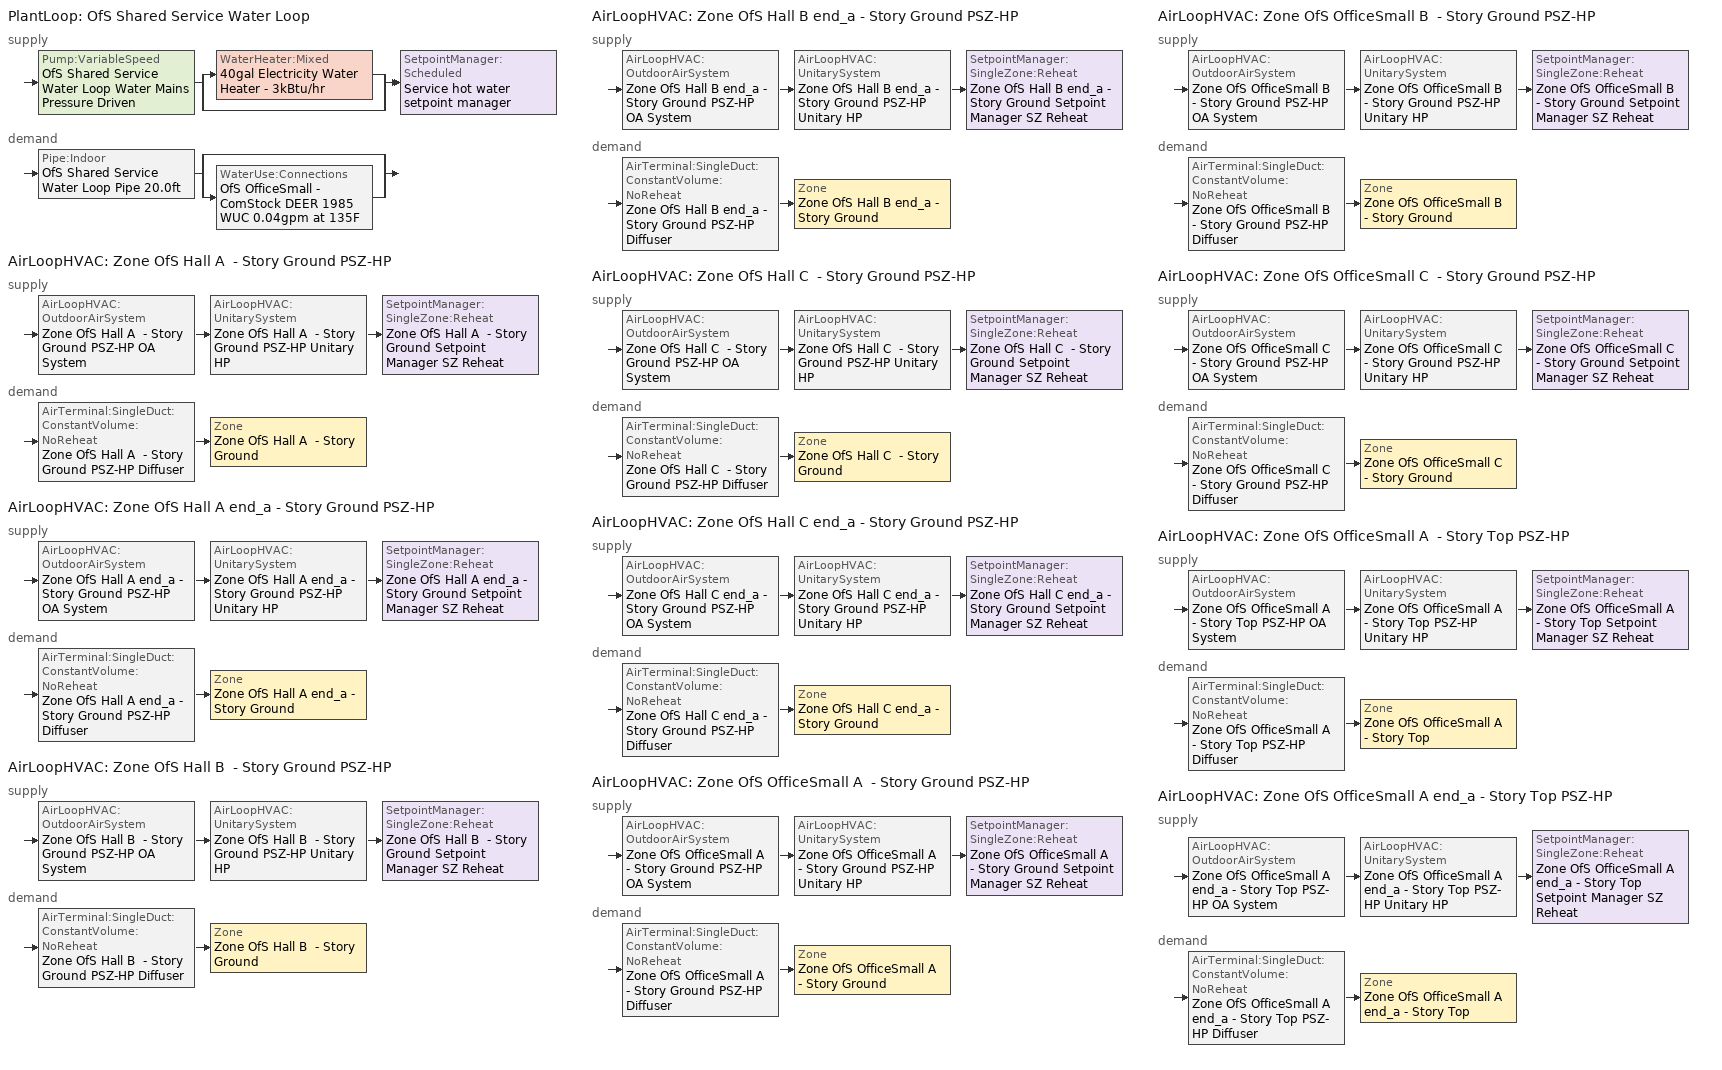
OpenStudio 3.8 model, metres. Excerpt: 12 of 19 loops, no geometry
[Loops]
PlantLoop 'OfS Shared Service Water Loop'
 supply: Pump:VariableSpeed 'OfS Shared Service Water Loop Water Mains Pressure Driven' > split
  | WaterHeater:Mixed '40gal Electricity Water Heater - 3kBtu/hr'
  | bypass
  join > SetpointManager:Scheduled 'Service hot water setpoint manager'
 demand: Pipe:Indoor 'OfS Shared Service Water Loop Pipe 20.0ft' > split
  | bypass
  | WaterUse:Connections 'OfS OfficeSmall - ComStock DEER 1985 WUC 0.04gpm at 135F'
AirLoopHVAC 'Zone OfS Hall A  - Story Ground PSZ-HP'
 supply: AirLoopHVAC:OutdoorAirSystem 'Zone OfS Hall A  - Story Ground PSZ-HP OA System' > AirLoopHVAC:UnitarySystem 'Zone OfS Hall A  - Story Ground PSZ-HP Unitary HP' > SetpointManager:SingleZone:Reheat 'Zone OfS Hall A  - Story Ground Setpoint Manager SZ Reheat'
 demand: AirTerminal:SingleDuct:ConstantVolume:NoReheat 'Zone OfS Hall A  - Story Ground PSZ-HP Diffuser' > Zone 'Zone OfS Hall A  - Story Ground'
AirLoopHVAC 'Zone OfS Hall A end_a - Story Ground PSZ-HP'
 supply: AirLoopHVAC:OutdoorAirSystem 'Zone OfS Hall A end_a - Story Ground PSZ-HP OA System' > AirLoopHVAC:UnitarySystem 'Zone OfS Hall A end_a - Story Ground PSZ-HP Unitary HP' > SetpointManager:SingleZone:Reheat 'Zone OfS Hall A end_a - Story Ground Setpoint Manager SZ Reheat'
 demand: AirTerminal:SingleDuct:ConstantVolume:NoReheat 'Zone OfS Hall A end_a - Story Ground PSZ-HP Diffuser' > Zone 'Zone OfS Hall A end_a - Story Ground'
AirLoopHVAC 'Zone OfS Hall B  - Story Ground PSZ-HP'
 supply: AirLoopHVAC:OutdoorAirSystem 'Zone OfS Hall B  - Story Ground PSZ-HP OA System' > AirLoopHVAC:UnitarySystem 'Zone OfS Hall B  - Story Ground PSZ-HP Unitary HP' > SetpointManager:SingleZone:Reheat 'Zone OfS Hall B  - Story Ground Setpoint Manager SZ Reheat'
 demand: AirTerminal:SingleDuct:ConstantVolume:NoReheat 'Zone OfS Hall B  - Story Ground PSZ-HP Diffuser' > Zone 'Zone OfS Hall B  - Story Ground'
AirLoopHVAC 'Zone OfS Hall B end_a - Story Ground PSZ-HP'
 supply: AirLoopHVAC:OutdoorAirSystem 'Zone OfS Hall B end_a - Story Ground PSZ-HP OA System' > AirLoopHVAC:UnitarySystem 'Zone OfS Hall B end_a - Story Ground PSZ-HP Unitary HP' > SetpointManager:SingleZone:Reheat 'Zone OfS Hall B end_a - Story Ground Setpoint Manager SZ Reheat'
 demand: AirTerminal:SingleDuct:ConstantVolume:NoReheat 'Zone OfS Hall B end_a - Story Ground PSZ-HP Diffuser' > Zone 'Zone OfS Hall B end_a - Story Ground'
AirLoopHVAC 'Zone OfS Hall C  - Story Ground PSZ-HP'
 supply: AirLoopHVAC:OutdoorAirSystem 'Zone OfS Hall C  - Story Ground PSZ-HP OA System' > AirLoopHVAC:UnitarySystem 'Zone OfS Hall C  - Story Ground PSZ-HP Unitary HP' > SetpointManager:SingleZone:Reheat 'Zone OfS Hall C  - Story Ground Setpoint Manager SZ Reheat'
 demand: AirTerminal:SingleDuct:ConstantVolume:NoReheat 'Zone OfS Hall C  - Story Ground PSZ-HP Diffuser' > Zone 'Zone OfS Hall C  - Story Ground'
AirLoopHVAC 'Zone OfS Hall C end_a - Story Ground PSZ-HP'
 supply: AirLoopHVAC:OutdoorAirSystem 'Zone OfS Hall C end_a - Story Ground PSZ-HP OA System' > AirLoopHVAC:UnitarySystem 'Zone OfS Hall C end_a - Story Ground PSZ-HP Unitary HP' > SetpointManager:SingleZone:Reheat 'Zone OfS Hall C end_a - Story Ground Setpoint Manager SZ Reheat'
 demand: AirTerminal:SingleDuct:ConstantVolume:NoReheat 'Zone OfS Hall C end_a - Story Ground PSZ-HP Diffuser' > Zone 'Zone OfS Hall C end_a - Story Ground'
AirLoopHVAC 'Zone OfS OfficeSmall A  - Story Ground PSZ-HP'
 supply: AirLoopHVAC:OutdoorAirSystem 'Zone OfS OfficeSmall A  - Story Ground PSZ-HP OA System' > AirLoopHVAC:UnitarySystem 'Zone OfS OfficeSmall A  - Story Ground PSZ-HP Unitary HP' > SetpointManager:SingleZone:Reheat 'Zone OfS OfficeSmall A  - Story Ground Setpoint Manager SZ Reheat'
 demand: AirTerminal:SingleDuct:ConstantVolume:NoReheat 'Zone OfS OfficeSmall A  - Story Ground PSZ-HP Diffuser' > Zone 'Zone OfS OfficeSmall A  - Story Ground'
AirLoopHVAC 'Zone OfS OfficeSmall B  - Story Ground PSZ-HP'
 supply: AirLoopHVAC:OutdoorAirSystem 'Zone OfS OfficeSmall B  - Story Ground PSZ-HP OA System' > AirLoopHVAC:UnitarySystem 'Zone OfS OfficeSmall B  - Story Ground PSZ-HP Unitary HP' > SetpointManager:SingleZone:Reheat 'Zone OfS OfficeSmall B  - Story Ground Setpoint Manager SZ Reheat'
 demand: AirTerminal:SingleDuct:ConstantVolume:NoReheat 'Zone OfS OfficeSmall B  - Story Ground PSZ-HP Diffuser' > Zone 'Zone OfS OfficeSmall B  - Story Ground'
AirLoopHVAC 'Zone OfS OfficeSmall C  - Story Ground PSZ-HP'
 supply: AirLoopHVAC:OutdoorAirSystem 'Zone OfS OfficeSmall C  - Story Ground PSZ-HP OA System' > AirLoopHVAC:UnitarySystem 'Zone OfS OfficeSmall C  - Story Ground PSZ-HP Unitary HP' > SetpointManager:SingleZone:Reheat 'Zone OfS OfficeSmall C  - Story Ground Setpoint Manager SZ Reheat'
 demand: AirTerminal:SingleDuct:ConstantVolume:NoReheat 'Zone OfS OfficeSmall C  - Story Ground PSZ-HP Diffuser' > Zone 'Zone OfS OfficeSmall C  - Story Ground'
AirLoopHVAC 'Zone OfS OfficeSmall A  - Story Top PSZ-HP'
 supply: AirLoopHVAC:OutdoorAirSystem 'Zone OfS OfficeSmall A  - Story Top PSZ-HP OA System' > AirLoopHVAC:UnitarySystem 'Zone OfS OfficeSmall A  - Story Top PSZ-HP Unitary HP' > SetpointManager:SingleZone:Reheat 'Zone OfS OfficeSmall A  - Story Top Setpoint Manager SZ Reheat'
 demand: AirTerminal:SingleDuct:ConstantVolume:NoReheat 'Zone OfS OfficeSmall A  - Story Top PSZ-HP Diffuser' > Zone 'Zone OfS OfficeSmall A  - Story Top'
AirLoopHVAC 'Zone OfS OfficeSmall A end_a - Story Top PSZ-HP'
 supply: AirLoopHVAC:OutdoorAirSystem 'Zone OfS OfficeSmall A end_a - Story Top PSZ-HP OA System' > AirLoopHVAC:UnitarySystem 'Zone OfS OfficeSmall A end_a - Story Top PSZ-HP Unitary HP' > SetpointManager:SingleZone:Reheat 'Zone OfS OfficeSmall A end_a - Story Top Setpoint Manager SZ Reheat'
 demand: AirTerminal:SingleDuct:ConstantVolume:NoReheat 'Zone OfS OfficeSmall A end_a - Story Top PSZ-HP Diffuser' > Zone 'Zone OfS OfficeSmall A end_a - Story Top'
[SizingPeriod:DesignDay] Barometric Pressure {Pa}=101109; Wind Speed {m/s}=4.4; Wind Direction {deg}=300; Rain Indicator=No; Snow Indicator=No; Day of Month=21; Day Type=SummerDesignDay; Daylight Saving Time Indicator=No; Humidity Condition Type=Wetbulb; Dry-Bulb Temperature Range Modifier Type=DefaultMultipliers; Solar Model Indicator=ASHRAETau
Name | Maximum Dry-Bulb Temperature {C} | Daily Dry-Bulb Temperature Range {deltaC} | Month | Wetbulb or DewPoint at Maximum Dry-Bulb {C} | ASHRAE Clear Sky Optical Depth for Beam Irradiance | ASHRAE Clear Sky Optical Depth for Diffuse Irradiance
Concord Buchanan October .4% Condns DB=>MCWB 1 | 32.1 | 13.2 | 10 | 17.9 | 0.326 | 2.617
Concord Buchanan September .4% Condns DB=>MCWB 1 | 37.4 | 15.1 | 9 | 19.4 | 0.34 | 2.538
[Construction]
Uninsulated copper pipe 0.75in type L: Copper pipe 0.75in type L
[Material]
Copper pipe 0.75in type L: Roughness=Smooth; Thickness {m}=0.001143; Conductivity {W/m-K}=386; Density {kg/m3}=8906.27; Specific Heat {J/kg-K}=385.1856; Thermal Absorptance=0.9; Solar Absorptance=0.7; Visible Absorptance=0.7
[Sizing:Zone] Zone Cooling Design Supply Air Temperature Input Method=SupplyAirTemperature; Zone Cooling Design Supply Air Temperature {C}=12.7778; Zone Cooling Design Supply Air Temperature Difference {deltaC}=11.11; Zone Heating Design Supply Air Temperature Input Method=SupplyAirTemperature; Zone Heating Design Supply Air Temperature {C}=50; Zone Heating Design Supply Air Temperature Difference {deltaC}=11.11; Zone Cooling Design Supply Air Humidity Ratio {kg-H2O/kg-air}=0.0085; Zone Heating Design Supply Air Humidity Ratio {kg-H2O/kg-air}=0.008; Cooling Design Air Flow Method=DesignDay; Heating Design Air Flow Method=DesignDay; Account for Dedicated Outdoor Air System=No; Dedicated Outdoor Air System Control Strategy=NeutralSupplyAir; Dedicated Outdoor Air Low Setpoint Temperature for Design {C}=autosize; Dedicated Outdoor Air High Setpoint Temperature for Design {C}=autosize; Zone Load Sizing Method=Sensible Load Only No Latent Load; Zone Latent Cooling Design Supply Air Humidity Ratio Input Method=HumidityRatioDifference; Zone Cooling Design Supply Air Humidity Ratio Difference {kgWater/kgDryAir}=0.005; Zone Latent Heating Design Supply Air Humidity Ratio Input Method=HumidityRatioDifference; Zone Humidification Design Supply Air Humidity Ratio Difference {kgWater/kgDryAir}=0.005
Zone OfS Hall A end_a - Story Ground; Zone OfS Hall B end_a - Story Ground; Zone OfS Hall C end_a - Story Ground; Zone OfS Hall A  - Story Ground; Zone OfS Hall B  - Story Ground; Zone OfS Hall C  - Story Ground; Zone OfS OfficeSmall A  - Story Ground; Zone OfS OfficeSmall B  - Story Ground; Zone OfS OfficeSmall C  - Story Ground; Zone OfS OfficeSmall A end_a - Story Top; Zone OfS OfficeSmall A  - Story Top
[Zone equipment]
Zone OfS Hall A end_a - Story Ground: Zone OfS Hall A end_a - Story Ground PSZ-HP Diffuser
Zone OfS Hall B end_a - Story Ground: Zone OfS Hall B end_a - Story Ground PSZ-HP Diffuser
Zone OfS Hall C end_a - Story Ground: Zone OfS Hall C end_a - Story Ground PSZ-HP Diffuser
Zone OfS Hall A  - Story Ground: Zone OfS Hall A  - Story Ground PSZ-HP Diffuser
Zone OfS Hall B  - Story Ground: Zone OfS Hall B  - Story Ground PSZ-HP Diffuser
Zone OfS Hall C  - Story Ground: Zone OfS Hall C  - Story Ground PSZ-HP Diffuser
Zone OfS OfficeSmall A  - Story Ground: Zone OfS OfficeSmall A  - Story Ground PSZ-HP Diffuser
Zone OfS OfficeSmall B  - Story Ground: Zone OfS OfficeSmall B  - Story Ground PSZ-HP Diffuser
Zone OfS OfficeSmall C  - Story Ground: Zone OfS OfficeSmall C  - Story Ground PSZ-HP Diffuser
Zone OfS OfficeSmall A end_a - Story Top: Zone OfS OfficeSmall A end_a - Story Top PSZ-HP Diffuser
Zone OfS OfficeSmall A  - Story Top: Zone OfS OfficeSmall A  - Story Top PSZ-HP Diffuser
[WaterUse:Connections]
OfS OfficeSmall - ComStock DEER 1985 WUC 0.04gpm at 135F: Drain Water Heat Exchanger Type=None; Drain Water Heat Exchanger Destination=Plant; Water Use Equipment Name 1=OfS OfficeSmall - ComStock DEER 1985 Service Water Use 0.04gpm at 135F
[WaterUse:Equipment:Definition]
OfS OfficeSmall - ComStock DEER 1985 Service Water Use Def 0.04gpm: Peak Flow Rate {m3/s}=2.83823e-06; Target Temperature Schedule=Mixed Water At Faucet Temp - 135F; Sensible Fraction Schedule=Fraction Sensible - 0.2; Latent Fraction Schedule=Fraction Latent - 0.05
[WaterUse:Equipment]
OfS OfficeSmall - ComStock DEER 1985 Service Water Use 0.04gpm at 135F: Water Use Equipment Definition=OfS OfficeSmall - ComStock DEER 1985 Service Water Use Def 0.04gpm; Flow Rate Fraction Schedule=D_OfS_All_DHW_DHW_Yr
[PlantLoop]
OfS Shared Service Water Loop: Glycol Concentration=0; Maximum Loop Temperature {C}=60; Minimum Loop Temperature {C}=10; Maximum Loop Flow Rate {m3/s}=2.83823e-06; Plant Loop Volume {m3}=0.000340588; Load Distribution Scheme=Optimal
[Sizing:Plant]
OfS Shared Service Water Loop: Loop Type=Heating; Design Loop Exit Temperature {C}=60; Loop Design Temperature Difference {deltaC}=5; Sizing Option=NonCoincident; Zone Timesteps in Averaging Window=1; Coincident Sizing Factor Mode=None
[SetpointManager:Scheduled]
Service hot water setpoint manager: Control Variable=Temperature; Schedule=Service Water Loop Temp - 140F; Setpoint Node or NodeList=OfS Shared Service Water Loop Supply Outlet Node
[Pump:VariableSpeed]
OfS Shared Service Water Loop Water Mains Pressure Driven: Rated Flow Rate {m3/s}=2.83823e-06; Rated Pump Head {Pa}=0.001; Rated Power Consumption {W}=4.33185e-09; Motor Efficiency=0.84; Coefficient 1 of the Part Load Performance Curve=0; Coefficient 2 of the Part Load Performance Curve=3.2485; Coefficient 3 of the Part Load Performance Curve=-4.7443; Coefficient 4 of the Part Load Performance Curve=2.5294; Pump Control Type=Intermittent; Skin Loss Radiative Fraction=0.5; Design Power Sizing Method=PowerPerFlowPerPressure; Design Electric Power per Unit Flow Rate {W/(m3/s)}=348701.1; Design Shaft Power per Unit Flow Rate per Unit Head {W-s/m3-Pa}=1.28205; Design Minimum Flow Rate Fraction=0
[WaterHeater:Mixed]
40gal Electricity Water Heater - 3kBtu/hr: Tank Volume {m3}=0.151416; Setpoint Temperature Schedule=Service Water Loop Temp - 140F; Deadband Temperature Difference {deltaC}=2; Maximum Temperature Limit {C}=60; Heater Control Type=Cycle; Heater Maximum Capacity {W}=830.614; Heater Fuel Type=Electricity; Heater Thermal Efficiency=1; Off Cycle Parasitic Fuel Consumption Rate {W}=0; Off Cycle Parasitic Fuel Type=Electricity; Off Cycle Parasitic Heat Fraction to Tank=0.8; On Cycle Parasitic Fuel Consumption Rate {W}=0; On Cycle Parasitic Fuel Type=Electricity; Ambient Temperature Indicator=Schedule; Ambient Temperature Schedule=Water Heater Ambient Temp Schedule - 70.0f; Off Cycle Loss Coefficient to Ambient Temperature {W/K}=1.053; On Cycle Loss Coefficient to Ambient Temperature {W/K}=1.053; Use Side Effectiveness=1; Source Side Effectiveness=1; Use Side Design Flow Rate {m3/s}=autosize; Source Side Design Flow Rate {m3/s}=autosize; Indirect Water Heating Recovery Time {hr}=1.5; Source Side Flow Control Mode=IndirectHeatPrimarySetpoint
[WaterHeater:Sizing]
40gal Electricity Water Heater - 3kBtu/hr: Design Mode=PeakDraw; Time Storage Can Meet Peak Draw {hr}=0.538503; Time for Tank Recovery {hr}=0; Nominal Tank Volume for Autosizing Plant Connections {m3}=1
[Pipe:Indoor]
OfS Shared Service Water Loop Pipe 20.0ft: Construction=Uninsulated copper pipe 0.75in type L; Environment Type=Schedule; Ambient Temperature Schedule=OfS Shared Service Water Loop Piping Air Temp - 70F; Ambient Air Velocity Schedule=OfS Shared Service Water Loop Piping Air Velocity - 0.67mph; Pipe Inside Diameter {m}=0.019939; Pipe Length {m}=6.096
[AirLoopHVAC] Availability Schedule=Always On Discrete; Design Return Air Flow Fraction of Supply Air Flow=1
Name | Design Supply Air Flow Rate {m3/s}
Zone OfS Hall A  - Story Ground PSZ-HP | 0.0521333
Zone OfS Hall A end_a - Story Ground PSZ-HP | 0.0937274
Zone OfS Hall B  - Story Ground PSZ-HP | 0.0119296
Zone OfS Hall B end_a - Story Ground PSZ-HP | 0.028199
Zone OfS Hall C  - Story Ground PSZ-HP | 0.0441366
Zone OfS Hall C end_a - Story Ground PSZ-HP | 0.0875458
Zone OfS OfficeSmall A  - Story Ground PSZ-HP | 0.13108
Zone OfS OfficeSmall B  - Story Ground PSZ-HP | 0.0575877
Zone OfS OfficeSmall C  - Story Ground PSZ-HP | 0.124191
Zone OfS OfficeSmall A  - Story Top PSZ-HP | 0.0871827
Zone OfS OfficeSmall A end_a - Story Top PSZ-HP | 0.166906
[Sizing:System] Type of Load to Size On=Sensible; Central Heating Maximum System Air Flow Ratio=1; Preheat Design Temperature {C}=7.22222; Preheat Design Humidity Ratio {kg-H2O/kg-Air}=0.008; Precool Design Temperature {C}=12.7778; Precool Design Humidity Ratio {kg-H2O/kg-Air}=0.008; Central Cooling Design Supply Air Temperature {C}=12.7778; Central Heating Design Supply Air Temperature {C}=50; Sizing Option=Coincident; 100% Outdoor Air in Cooling=No; 100% Outdoor Air in Heating=No; Central Cooling Design Supply Air Humidity Ratio {kg-H2O/kg-Air}=0.0085; Central Heating Design Supply Air Humidity Ratio {kg-H2O/kg-Air}=0.008; Cooling Design Air Flow Method=DesignDay; Heating Design Air Flow Method=DesignDay; System Outdoor Air Method=ZoneSum; Zone Maximum Outdoor Air Fraction=1; Cooling Supply Air Flow Rate Per Floor Area {m3/s-m2}=0.00996765; Cooling Fraction of Autosized Cooling Supply Air Flow Rate=1; Cooling Supply Air Flow Rate Per Unit Cooling Capacity {m3/s-W}=3.94755e-05; Heating Supply Air Flow Rate Per Floor Area {m3/s-m2}=0.00996765; Heating Fraction of Autosized Heating Supply Air Flow Rate=1; Heating Fraction of Autosized Cooling Supply Air Flow Rate=1; Heating Supply Air Flow Rate Per Unit Heating Capacity {m3/s-W}=3.15882e-05; Cooling Design Capacity Method=CoolingDesignCapacity; Cooling Design Capacity Per Floor Area {W/m2}=234.7; Fraction of Autosized Cooling Design Capacity=1; Heating Design Capacity Method=HeatingDesignCapacity; Heating Design Capacity Per Floor Area {W/m2}=157; Fraction of Autosized Heating Design Capacity=1; Central Cooling Capacity Control Method=OnOff; Occupant Diversity=1
Name | Design Outdoor Air Flow Rate {m3/s} | Cooling Design Capacity {W} | Heating Design Capacity {W}
Zone OfS Hall A  - Story Ground PSZ-HP | 0.0521333 | 825.9 | 585.04
Zone OfS Hall A end_a - Story Ground PSZ-HP | 0.0937274 | 1469.15 | 1300.44
Zone OfS Hall B  - Story Ground PSZ-HP | 0.0119296 | 248.48 | 340.49
Zone OfS Hall B end_a - Story Ground PSZ-HP | 0.028199 | 526.17 | 547.4
Zone OfS Hall C  - Story Ground PSZ-HP | 0.0441366 | 718.72 | 585.04
Zone OfS Hall C end_a - Story Ground PSZ-HP | 0.0875458 | 1415.3 | 1127.95
Zone OfS OfficeSmall A  - Story Ground PSZ-HP | 0.13108 | 1992.31 | 1268.91
Zone OfS OfficeSmall B  - Story Ground PSZ-HP | 0.0575877 | 917.85 | 539.95
Zone OfS OfficeSmall C  - Story Ground PSZ-HP | 0.124191 | 1911.05 | 1267.9
Zone OfS OfficeSmall A  - Story Top PSZ-HP | 0.0871827 | 1300.57 | 756.31
Zone OfS OfficeSmall A end_a - Story Top PSZ-HP | 0.166906 | 2470.11 | 1645.04
[SetpointManager:SingleZone:Reheat] Minimum Supply Air Temperature {C}=12.7778; Maximum Supply Air Temperature {C}=50
Name | Control Zone | Setpoint Node or NodeList
Zone OfS Hall A  - Story Ground Setpoint Manager SZ Reheat | Zone OfS Hall A  - Story Ground | Zone OfS Hall A  - Story Ground PSZ-HP Supply Outlet Node
Zone OfS Hall A end_a - Story Ground Setpoint Manager SZ Reheat | Zone OfS Hall A end_a - Story Ground | Zone OfS Hall A end_a - Story Ground PSZ-HP Supply Outlet Node
Zone OfS Hall B  - Story Ground Setpoint Manager SZ Reheat | Zone OfS Hall B  - Story Ground | Zone OfS Hall B  - Story Ground PSZ-HP Supply Outlet Node
Zone OfS Hall B end_a - Story Ground Setpoint Manager SZ Reheat | Zone OfS Hall B end_a - Story Ground | Zone OfS Hall B end_a - Story Ground PSZ-HP Supply Outlet Node
Zone OfS Hall C  - Story Ground Setpoint Manager SZ Reheat | Zone OfS Hall C  - Story Ground | Zone OfS Hall C  - Story Ground PSZ-HP Supply Outlet Node
Zone OfS Hall C end_a - Story Ground Setpoint Manager SZ Reheat | Zone OfS Hall C end_a - Story Ground | Zone OfS Hall C end_a - Story Ground PSZ-HP Supply Outlet Node
Zone OfS OfficeSmall A  - Story Ground Setpoint Manager SZ Reheat | Zone OfS OfficeSmall A  - Story Ground | Zone OfS OfficeSmall A  - Story Ground PSZ-HP Supply Outlet Node
Zone OfS OfficeSmall B  - Story Ground Setpoint Manager SZ Reheat | Zone OfS OfficeSmall B  - Story Ground | Zone OfS OfficeSmall B  - Story Ground PSZ-HP Supply Outlet Node
Zone OfS OfficeSmall C  - Story Ground Setpoint Manager SZ Reheat | Zone OfS OfficeSmall C  - Story Ground | Zone OfS OfficeSmall C  - Story Ground PSZ-HP Supply Outlet Node
Zone OfS OfficeSmall A  - Story Top Setpoint Manager SZ Reheat | Zone OfS OfficeSmall A  - Story Top | Zone OfS OfficeSmall A  - Story Top PSZ-HP Supply Outlet Node
Zone OfS OfficeSmall A end_a - Story Top Setpoint Manager SZ Reheat | Zone OfS OfficeSmall A end_a - Story Top | Zone OfS OfficeSmall A end_a - Story Top PSZ-HP Supply Outlet Node
[Coil:Heating:DX:SingleSpeed] Availability Schedule=Always On Discrete; Rated COP {W/W}=2.88837; Rated Supply Fan Power Per Volume Flow Rate 2017 {W/(m3/s)}=773.3; Rated Supply Fan Power Per Volume Flow Rate 2023 {W/(m3/s)}=934.4; Total Heating Capacity Function of Temperature Curve=SpltHP1SpCom_HtCap_fT; Total Heating Capacity Function of Flow Fraction Curve=DXHEAT-NECB2011-REF-CAPFFLOW; Energy Input Ratio Function of Temperature Curve=SpltAC1Sp_EIR_fT; Energy Input Ratio Function of Flow Fraction Curve=DXHEAT-NECB2011-REF-EIRFFLOW; Part Load Fraction Correlation Curve=DXHEAT-NECB2011-REF-PLFFPLR; Minimum Outdoor Dry-Bulb Temperature for Compressor Operation {C}=-12.2; Maximum Outdoor Dry-Bulb Temperature for Defrost Operation {C}=1.67; Crankcase Heater Capacity {W}=50; Maximum Outdoor Dry-Bulb Temperature for Crankcase Heater Operation {C}=4.4; Defrost Strategy=ReverseCycle; Defrost Control=OnDemand; Defrost Time Period Fraction=0.166667; Resistive Defrost Heater Capacity {W}=2000
Name | Rated Total Heating Capacity {W} | Rated Air Flow Rate {m3/s} | Defrost Energy Input Ratio Function of Temperature Curve
Zone OfS Hall A  - Story Ground HP Htg Coil 5 Clg kBtu/hr 8.3EER 5 Clg kBtu/hr 8.3EER | 1294.59 | 0.0521333 | Zone OfS Hall A  - Story Ground HP Htg Coil Defrost EIR Func of Temp Curve 1
Zone OfS Hall A end_a - Story Ground HP Htg Coil 8 Clg kBtu/hr 8.3EER 8 Clg kBtu/hr 8.3EER | 2327.47 | 0.0937274 | Zone OfS Hall A end_a - Story Ground HP Htg Coil Defrost EIR Func of Temp Curve 1
Zone OfS Hall B  - Story Ground HP Htg Coil 1 Clg kBtu/hr 8.3EER 1 Clg kBtu/hr 8.3EER | 296.239 | 0.0119296 | Zone OfS Hall B  - Story Ground HP Htg Coil Defrost EIR Func of Temp Curve 1
Zone OfS Hall B end_a - Story Ground HP Htg Coil 3 Clg kBtu/hr 8.3EER 3 Clg kBtu/hr 8.3EER | 700.249 | 0.028199 | Zone OfS Hall B end_a - Story Ground HP Htg Coil Defrost EIR Func of Temp Curve 1
Zone OfS Hall C  - Story Ground HP Htg Coil 4 Clg kBtu/hr 8.3EER 4 Clg kBtu/hr 8.3EER | 1096.02 | 0.0441366 | Zone OfS Hall C  - Story Ground HP Htg Coil Defrost EIR Func of Temp Curve 1
Zone OfS Hall C end_a - Story Ground HP Htg Coil 7 Clg kBtu/hr 8.3EER 7 Clg kBtu/hr 8.3EER | 2173.97 | 0.0875458 | Zone OfS Hall C end_a - Story Ground HP Htg Coil Defrost EIR Func of Temp Curve 1
Zone OfS OfficeSmall A  - Story Ground HP Htg Coil 12 Clg kBtu/hr 8.3EER 11 Clg kBtu/hr 8.3EER | 3255.04 | 0.13108 | Zone OfS OfficeSmall A  - Story Ground HP Htg Coil Defrost EIR Func of Temp Curve 1
Zone OfS OfficeSmall B  - Story Ground HP Htg Coil 6 Clg kBtu/hr 8.3EER 5 Clg kBtu/hr 8.3EER | 1430.04 | 0.0575877 | Zone OfS OfficeSmall B  - Story Ground HP Htg Coil Defrost EIR Func of Temp Curve 1
Zone OfS OfficeSmall C  - Story Ground HP Htg Coil 11 Clg kBtu/hr 8.3EER 10 Clg kBtu/hr 8.3EER | 3083.96 | 0.124191 | Zone OfS OfficeSmall C  - Story Ground HP Htg Coil Defrost EIR Func of Temp Curve 1
Zone OfS OfficeSmall A  - Story Top HP Htg Coil 8 Clg kBtu/hr 8.3EER 7 Clg kBtu/hr 8.3EER | 2164.95 | 0.0871827 | Zone OfS OfficeSmall A  - Story Top HP Htg Coil Defrost EIR Func of Temp Curve 1
Zone OfS OfficeSmall A end_a - Story Top HP Htg Coil 14 Clg kBtu/hr 8.3EER 13 Clg kBtu/hr 8.3EER | 4144.68 | 0.166906 | Zone OfS OfficeSmall A end_a - Story Top HP Htg Coil Defrost EIR Func of Temp Curve 1
[Coil:Heating:Electric] Availability Schedule=Always On Discrete; Efficiency=1
Name | Nominal Capacity {W}
Zone OfS Hall A  - Story Ground PSZ-HP Electric Backup Htg Coil | 1294.59
Zone OfS Hall A end_a - Story Ground PSZ-HP Electric Backup Htg Coil | 2327.47
Zone OfS Hall B  - Story Ground PSZ-HP Electric Backup Htg Coil | 296.239
Zone OfS Hall B end_a - Story Ground PSZ-HP Electric Backup Htg Coil | 700.249
Zone OfS Hall C  - Story Ground PSZ-HP Electric Backup Htg Coil | 1096.02
Zone OfS Hall C end_a - Story Ground PSZ-HP Electric Backup Htg Coil | 2173.97
Zone OfS OfficeSmall A  - Story Ground PSZ-HP Electric Backup Htg Coil | 3255.04
Zone OfS OfficeSmall B  - Story Ground PSZ-HP Electric Backup Htg Coil | 1430.04
Zone OfS OfficeSmall C  - Story Ground PSZ-HP Electric Backup Htg Coil | 3083.96
Zone OfS OfficeSmall A  - Story Top PSZ-HP Electric Backup Htg Coil | 2164.95
Zone OfS OfficeSmall A end_a - Story Top PSZ-HP Electric Backup Htg Coil | 4144.68
[Coil:Cooling:DX:SingleSpeed] Availability Schedule=Always On Discrete; Rated Sensible Heat Ratio=0.701083; Rated COP {W/W}=3.14722; Rated Evaporator Fan Power Per Volume Flow Rate 2017 {W/(m3/s)}=773.3; Rated Evaporator Fan Power Per Volume Flow Rate 2023 {W/(m3/s)}=934.4; Total Cooling Capacity Function of Temperature Curve=SpltAC1Sp_ClCap_fT; Total Cooling Capacity Function of Flow Fraction Curve=DXCOOL-NECB2011-REF-CAPFFLOW; Energy Input Ratio Function of Temperature Curve=SpltAC1Sp_EIR_fT; Energy Input Ratio Function of Flow Fraction Curve=DXCOOL-NECB2011-REF-COOLEIRFFLOW; Part Load Fraction Correlation Curve=DXCOOL-NECB2011-REF-COOLPLFFPLR; Minimum Outdoor Dry-Bulb Temperature for Compressor Operation {C}=-25; Nominal Time for Condensate Removal to Begin {s}=0; Ratio of Initial Moisture Evaporation Rate and Steady State Latent Capacity=0; Maximum Cycling Rate {cycles/hr}=0; Latent Capacity Time Constant {s}=0; Condenser Type=AirCooled; Evaporative Condenser Effectiveness=0.9; Evaporative Condenser Air Flow Rate {m3/s}=autosize; Evaporative Condenser Pump Rated Power Consumption {W}=autosize; Crankcase Heater Capacity {W}=0; Maximum Outdoor Dry-Bulb Temperature for Crankcase Heater Operation {C}=10; Basin Heater Capacity {W/K}=0; Basin Heater Setpoint Temperature {C}=2
Name | Rated Total Cooling Capacity {W} | Rated Air Flow Rate {m3/s}
Zone OfS Hall A  - Story Ground PSZ-HP 1spd DX HP Clg Coil 5kBtu/hr 9.7SEER 5kBtu/hr 9.7SEER | 1294.59 | 0.0521333
Zone OfS Hall A end_a - Story Ground PSZ-HP 1spd DX HP Clg Coil 8kBtu/hr 9.7SEER 8kBtu/hr 9.7SEER | 2327.47 | 0.0937274
Zone OfS Hall B  - Story Ground PSZ-HP 1spd DX HP Clg Coil 1kBtu/hr 9.7SEER 1kBtu/hr 9.7SEER | 296.239 | 0.0119296
Zone OfS Hall B end_a - Story Ground PSZ-HP 1spd DX HP Clg Coil 3kBtu/hr 9.7SEER 3kBtu/hr 9.7SEER | 700.249 | 0.028199
Zone OfS Hall C  - Story Ground PSZ-HP 1spd DX HP Clg Coil 4kBtu/hr 9.7SEER 4kBtu/hr 9.7SEER | 1096.02 | 0.0441366
Zone OfS Hall C end_a - Story Ground PSZ-HP 1spd DX HP Clg Coil 7kBtu/hr 9.7SEER 7kBtu/hr 9.7SEER | 2173.97 | 0.0875458
Zone OfS OfficeSmall A  - Story Ground PSZ-HP 1spd DX HP Clg Coil 12kBtu/hr 9.7SEER 11kBtu/hr 9.7SEER | 3255.04 | 0.13108
Zone OfS OfficeSmall B  - Story Ground PSZ-HP 1spd DX HP Clg Coil 6kBtu/hr 9.7SEER 5kBtu/hr 9.7SEER | 1430.04 | 0.0575877
Zone OfS OfficeSmall C  - Story Ground PSZ-HP 1spd DX HP Clg Coil 11kBtu/hr 9.7SEER 10kBtu/hr 9.7SEER | 3083.96 | 0.124191
Zone OfS OfficeSmall A  - Story Top PSZ-HP 1spd DX HP Clg Coil 8kBtu/hr 9.7SEER 7kBtu/hr 9.7SEER | 2164.95 | 0.0871827
Zone OfS OfficeSmall A end_a - Story Top PSZ-HP 1spd DX HP Clg Coil 14kBtu/hr 9.7SEER 13kBtu/hr 9.7SEER | 4144.68 | 0.166906
[Fan:OnOff] Availability Schedule=Always On Discrete; Fan Total Efficiency=0.546; Pressure Rise {Pa}=622.722; Motor Efficiency=0.84; Motor In Airstream Fraction=1
Name | Maximum Flow Rate {m3/s} | Fan Power Ratio Function of Speed Ratio Curve | Fan Efficiency Ratio Function of Speed Ratio Curve
Zone OfS Hall A  - Story Ground PSZ-HP Fan | 0.0521333 | Fan On Off Power Curve | Fan On Off Efficiency Curve
Zone OfS Hall A end_a - Story Ground PSZ-HP Fan | 0.0937274 | Fan On Off Power Curve 1 | Fan On Off Efficiency Curve 1
Zone OfS Hall B  - Story Ground PSZ-HP Fan | 0.0119296 | Fan On Off Power Curve 2 | Fan On Off Efficiency Curve 2
Zone OfS Hall B end_a - Story Ground PSZ-HP Fan | 0.028199 | Fan On Off Power Curve 3 | Fan On Off Efficiency Curve 3
Zone OfS Hall C  - Story Ground PSZ-HP Fan | 0.0441366 | Fan On Off Power Curve 4 | Fan On Off Efficiency Curve 4
Zone OfS Hall C end_a - Story Ground PSZ-HP Fan | 0.0875458 | Fan On Off Power Curve 5 | Fan On Off Efficiency Curve 5
Zone OfS OfficeSmall A  - Story Ground PSZ-HP Fan | 0.13108 | Fan On Off Power Curve 6 | Fan On Off Efficiency Curve 6
Zone OfS OfficeSmall B  - Story Ground PSZ-HP Fan | 0.0575877 | Fan On Off Power Curve 7 | Fan On Off Efficiency Curve 7
Zone OfS OfficeSmall C  - Story Ground PSZ-HP Fan | 0.124191 | Fan On Off Power Curve 8 | Fan On Off Efficiency Curve 8
Zone OfS OfficeSmall A  - Story Top PSZ-HP Fan | 0.0871827 | Fan On Off Power Curve 9 | Fan On Off Efficiency Curve 9
Zone OfS OfficeSmall A end_a - Story Top PSZ-HP Fan | 0.166906 | Fan On Off Power Curve 10 | Fan On Off Efficiency Curve 10
[AirLoopHVAC:UnitarySystem] Control Type=Load; Dehumidification Control Type=None; Availability Schedule=Always On Discrete; Fan Placement=DrawThrough; Supply Air Fan Operating Mode Schedule=Always On Discrete; DX Heating Coil Sizing Ratio=1; Use DOAS DX Cooling Coil=No; DOAS DX Cooling Coil Leaving Minimum Air Temperature {C}=2; Latent Load Control=SensibleOnlyLoadControl; Supply Air Flow Rate Method During Cooling Operation=SupplyAirFlowRate; Supply Air Flow Rate Method During Heating Operation=SupplyAirFlowRate; Supply Air Flow Rate Method When No Cooling or Heating is Required=None; No Load Supply Air Flow Rate Control Set To Low Speed=Yes; Maximum Supply Air Temperature {C}=50; Maximum Outdoor Dry-Bulb Temperature for Supplemental Heater Operation {C}=4.44444; Ancilliary On-Cycle Electric Power {W}=0; Ancilliary Off-Cycle Electric Power {W}=0
Name | Controlling Zone or Thermostat Location | Supply Fan | Heating Coil | Cooling Coil | Supplemental Heating Coil | Supply Air Flow Rate During Cooling Operation {m3/s} | Supply Air Flow Rate During Heating Operation {m3/s}
Zone OfS Hall A  - Story Ground PSZ-HP Unitary HP | Zone OfS Hall A  - Story Ground | Zone OfS Hall A  - Story Ground PSZ-HP Fan | Zone OfS Hall A  - Story Ground HP Htg Coil 5 Clg kBtu/hr 8.3EER 5 Clg kBtu/hr 8.3EER | Zone OfS Hall A  - Story Ground PSZ-HP 1spd DX HP Clg Coil 5kBtu/hr 9.7SEER 5kBtu/hr 9.7SEER | Zone OfS Hall A  - Story Ground PSZ-HP Electric Backup Htg Coil | 0.0521333 | 0.0521333
Zone OfS Hall A end_a - Story Ground PSZ-HP Unitary HP | Zone OfS Hall A end_a - Story Ground | Zone OfS Hall A end_a - Story Ground PSZ-HP Fan | Zone OfS Hall A end_a - Story Ground HP Htg Coil 8 Clg kBtu/hr 8.3EER 8 Clg kBtu/hr 8.3EER | Zone OfS Hall A end_a - Story Ground PSZ-HP 1spd DX HP Clg Coil 8kBtu/hr 9.7SEER 8kBtu/hr 9.7SEER | Zone OfS Hall A end_a - Story Ground PSZ-HP Electric Backup Htg Coil | 0.0937274 | 0.0937274
Zone OfS Hall B  - Story Ground PSZ-HP Unitary HP | Zone OfS Hall B  - Story Ground | Zone OfS Hall B  - Story Ground PSZ-HP Fan | Zone OfS Hall B  - Story Ground HP Htg Coil 1 Clg kBtu/hr 8.3EER 1 Clg kBtu/hr 8.3EER | Zone OfS Hall B  - Story Ground PSZ-HP 1spd DX HP Clg Coil 1kBtu/hr 9.7SEER 1kBtu/hr 9.7SEER | Zone OfS Hall B  - Story Ground PSZ-HP Electric Backup Htg Coil | 0.0119296 | 0.0119296
Zone OfS Hall B end_a - Story Ground PSZ-HP Unitary HP | Zone OfS Hall B end_a - Story Ground | Zone OfS Hall B end_a - Story Ground PSZ-HP Fan | Zone OfS Hall B end_a - Story Ground HP Htg Coil 3 Clg kBtu/hr 8.3EER 3 Clg kBtu/hr 8.3EER | Zone OfS Hall B end_a - Story Ground PSZ-HP 1spd DX HP Clg Coil 3kBtu/hr 9.7SEER 3kBtu/hr 9.7SEER | Zone OfS Hall B end_a - Story Ground PSZ-HP Electric Backup Htg Coil | 0.028199 | 0.028199
Zone OfS Hall C  - Story Ground PSZ-HP Unitary HP | Zone OfS Hall C  - Story Ground | Zone OfS Hall C  - Story Ground PSZ-HP Fan | Zone OfS Hall C  - Story Ground HP Htg Coil 4 Clg kBtu/hr 8.3EER 4 Clg kBtu/hr 8.3EER | Zone OfS Hall C  - Story Ground PSZ-HP 1spd DX HP Clg Coil 4kBtu/hr 9.7SEER 4kBtu/hr 9.7SEER | Zone OfS Hall C  - Story Ground PSZ-HP Electric Backup Htg Coil | 0.0441366 | 0.0441366
Zone OfS Hall C end_a - Story Ground PSZ-HP Unitary HP | Zone OfS Hall C end_a - Story Ground | Zone OfS Hall C end_a - Story Ground PSZ-HP Fan | Zone OfS Hall C end_a - Story Ground HP Htg Coil 7 Clg kBtu/hr 8.3EER 7 Clg kBtu/hr 8.3EER | Zone OfS Hall C end_a - Story Ground PSZ-HP 1spd DX HP Clg Coil 7kBtu/hr 9.7SEER 7kBtu/hr 9.7SEER | Zone OfS Hall C end_a - Story Ground PSZ-HP Electric Backup Htg Coil | 0.0875458 | 0.0875458
Zone OfS OfficeSmall A  - Story Ground PSZ-HP Unitary HP | Zone OfS OfficeSmall A  - Story Ground | Zone OfS OfficeSmall A  - Story Ground PSZ-HP Fan | Zone OfS OfficeSmall A  - Story Ground HP Htg Coil 12 Clg kBtu/hr 8.3EER 11 Clg kBtu/hr 8.3EER | Zone OfS OfficeSmall A  - Story Ground PSZ-HP 1spd DX HP Clg Coil 12kBtu/hr 9.7SEER 11kBtu/hr 9.7SEER | Zone OfS OfficeSmall A  - Story Ground PSZ-HP Electric Backup Htg Coil | 0.13108 | 0.13108
Zone OfS OfficeSmall B  - Story Ground PSZ-HP Unitary HP | Zone OfS OfficeSmall B  - Story Ground | Zone OfS OfficeSmall B  - Story Ground PSZ-HP Fan | Zone OfS OfficeSmall B  - Story Ground HP Htg Coil 6 Clg kBtu/hr 8.3EER 5 Clg kBtu/hr 8.3EER | Zone OfS OfficeSmall B  - Story Ground PSZ-HP 1spd DX HP Clg Coil 6kBtu/hr 9.7SEER 5kBtu/hr 9.7SEER | Zone OfS OfficeSmall B  - Story Ground PSZ-HP Electric Backup Htg Coil | 0.0575877 | 0.0575877
Zone OfS OfficeSmall C  - Story Ground PSZ-HP Unitary HP | Zone OfS OfficeSmall C  - Story Ground | Zone OfS OfficeSmall C  - Story Ground PSZ-HP Fan | Zone OfS OfficeSmall C  - Story Ground HP Htg Coil 11 Clg kBtu/hr 8.3EER 10 Clg kBtu/hr 8.3EER | Zone OfS OfficeSmall C  - Story Ground PSZ-HP 1spd DX HP Clg Coil 11kBtu/hr 9.7SEER 10kBtu/hr 9.7SEER | Zone OfS OfficeSmall C  - Story Ground PSZ-HP Electric Backup Htg Coil | 0.124191 | 0.124191
Zone OfS OfficeSmall A  - Story Top PSZ-HP Unitary HP | Zone OfS OfficeSmall A  - Story Top | Zone OfS OfficeSmall A  - Story Top PSZ-HP Fan | Zone OfS OfficeSmall A  - Story Top HP Htg Coil 8 Clg kBtu/hr 8.3EER 7 Clg kBtu/hr 8.3EER | Zone OfS OfficeSmall A  - Story Top PSZ-HP 1spd DX HP Clg Coil 8kBtu/hr 9.7SEER 7kBtu/hr 9.7SEER | Zone OfS OfficeSmall A  - Story Top PSZ-HP Electric Backup Htg Coil | 0.0871827 | 0.0871827
Zone OfS OfficeSmall A end_a - Story Top PSZ-HP Unitary HP | Zone OfS OfficeSmall A end_a - Story Top | Zone OfS OfficeSmall A end_a - Story Top PSZ-HP Fan | Zone OfS OfficeSmall A end_a - Story Top HP Htg Coil 14 Clg kBtu/hr 8.3EER 13 Clg kBtu/hr 8.3EER | Zone OfS OfficeSmall A end_a - Story Top PSZ-HP 1spd DX HP Clg Coil 14kBtu/hr 9.7SEER 13kBtu/hr 9.7SEER | Zone OfS OfficeSmall A end_a - Story Top PSZ-HP Electric Backup Htg Coil | 0.166906 | 0.166906
[Controller:OutdoorAir] Economizer Control Type=NoEconomizer; Economizer Control Action Type=ModulateFlow; Economizer Maximum Limit Dry-Bulb Temperature {C}=28; Economizer Maximum Limit Enthalpy {J/kg}=64000; Lockout Type=LockoutWithCompressor; Minimum Limit Type=FixedMinimum; High Humidity Control=No; Heat Recovery Bypass Control Type=BypassWhenWithinEconomizerLimits; Economizer Operation Staging=InterlockedWithMechanicalCooling
Name | Minimum Outdoor Air Flow Rate {m3/s} | Maximum Outdoor Air Flow Rate {m3/s} | Minimum Outdoor Air Schedule | Controller Mechanical Ventilation
Zone OfS Hall A  - Story Ground PSZ-HP OA System Controller | 0.00990744 | 0.0521333 | Zone OfS Hall A  - Story Ground PSZ-HP_night_ventcycle_schedule | Controller Mechanical Ventilation 1
Zone OfS Hall A end_a - Story Ground PSZ-HP OA System Controller | 0.0159282 | 0.0937274 | Zone OfS Hall A end_a - Story Ground PSZ-HP_night_ventcycle_schedule | Controller Mechanical Ventilation 2
Zone OfS Hall B  - Story Ground PSZ-HP OA System Controller | 0.00576602 | 0.0119296 | Zone OfS Hall B  - Story Ground PSZ-HP_night_ventcycle_schedule | Controller Mechanical Ventilation 3
Zone OfS Hall B end_a - Story Ground PSZ-HP OA System Controller | 0.00927005 | 0.028199 | Zone OfS Hall B end_a - Story Ground PSZ-HP_night_ventcycle_schedule | Controller Mechanical Ventilation 4
Zone OfS Hall C  - Story Ground PSZ-HP OA System Controller | 0.00990744 | 0.0441366 | Zone OfS Hall C  - Story Ground PSZ-HP_night_ventcycle_schedule | Controller Mechanical Ventilation 5
Zone OfS Hall C end_a - Story Ground PSZ-HP OA System Controller | 0.0159282 | 0.0875458 | Zone OfS Hall C end_a - Story Ground PSZ-HP_night_ventcycle_schedule | Controller Mechanical Ventilation 6
Zone OfS OfficeSmall A  - Story Ground PSZ-HP OA System Controller | 0.0152908 | 0.13108 | Zone OfS OfficeSmall A  - Story Ground PSZ-HP_night_ventcycle_schedule | Controller Mechanical Ventilation 7
Zone OfS OfficeSmall B  - Story Ground PSZ-HP OA System Controller | 0.0088991 | 0.0575877 | Zone OfS OfficeSmall B  - Story Ground PSZ-HP_night_ventcycle_schedule | Controller Mechanical Ventilation 8
Zone OfS OfficeSmall C  - Story Ground PSZ-HP OA System Controller | 0.0152908 | 0.124191 | Zone OfS OfficeSmall C  - Story Ground PSZ-HP_night_ventcycle_schedule | Controller Mechanical Ventilation 9
Zone OfS OfficeSmall A  - Story Top PSZ-HP OA System Controller | 0.00927005 | 0.0871827 | Zone OfS OfficeSmall A  - Story Top PSZ-HP_night_ventcycle_schedule | Controller Mechanical Ventilation 10
Zone OfS OfficeSmall A end_a - Story Top PSZ-HP OA System Controller | 0.0159282 | 0.166906 | Zone OfS OfficeSmall A end_a - Story Top PSZ-HP_night_ventcycle_schedule | Controller Mechanical Ventilation 11
[Controller:MechanicalVentilation] Availability Schedule=Always On Discrete
Controller Mechanical Ventilation 1; Controller Mechanical Ventilation 2; Controller Mechanical Ventilation 3; Controller Mechanical Ventilation 4; Controller Mechanical Ventilation 5; Controller Mechanical Ventilation 6; Controller Mechanical Ventilation 7; Controller Mechanical Ventilation 8; Controller Mechanical Ventilation 9; Controller Mechanical Ventilation 10; Controller Mechanical Ventilation 11
[AirLoopHVAC:OutdoorAirSystem]
Name | Controller
Zone OfS Hall A  - Story Ground PSZ-HP OA System | Zone OfS Hall A  - Story Ground PSZ-HP OA System Controller
Zone OfS Hall A end_a - Story Ground PSZ-HP OA System | Zone OfS Hall A end_a - Story Ground PSZ-HP OA System Controller
Zone OfS Hall B  - Story Ground PSZ-HP OA System | Zone OfS Hall B  - Story Ground PSZ-HP OA System Controller
Zone OfS Hall B end_a - Story Ground PSZ-HP OA System | Zone OfS Hall B end_a - Story Ground PSZ-HP OA System Controller
Zone OfS Hall C  - Story Ground PSZ-HP OA System | Zone OfS Hall C  - Story Ground PSZ-HP OA System Controller
Zone OfS Hall C end_a - Story Ground PSZ-HP OA System | Zone OfS Hall C end_a - Story Ground PSZ-HP OA System Controller
Zone OfS OfficeSmall A  - Story Ground PSZ-HP OA System | Zone OfS OfficeSmall A  - Story Ground PSZ-HP OA System Controller
Zone OfS OfficeSmall B  - Story Ground PSZ-HP OA System | Zone OfS OfficeSmall B  - Story Ground PSZ-HP OA System Controller
Zone OfS OfficeSmall C  - Story Ground PSZ-HP OA System | Zone OfS OfficeSmall C  - Story Ground PSZ-HP OA System Controller
Zone OfS OfficeSmall A  - Story Top PSZ-HP OA System | Zone OfS OfficeSmall A  - Story Top PSZ-HP OA System Controller
Zone OfS OfficeSmall A end_a - Story Top PSZ-HP OA System | Zone OfS OfficeSmall A end_a - Story Top PSZ-HP OA System Controller
[AvailabilityManager:NightCycle] Applicability Schedule=Always On Discrete; Control Type=CycleOnAny; Thermostat Tolerance {deltaC}=1; Cycling Run Time {s}=1800
Availability Manager Night Cycle 1; Availability Manager Night Cycle 2; Availability Manager Night Cycle 3; Availability Manager Night Cycle 4; Availability Manager Night Cycle 5; Availability Manager Night Cycle 6; Availability Manager Night Cycle 7; Availability Manager Night Cycle 8; Availability Manager Night Cycle 9; Availability Manager Night Cycle 10; Availability Manager Night Cycle 11; Availability Manager Night Cycle 12; Availability Manager Night Cycle 13; Availability Manager Night Cycle 14; Availability Manager Night Cycle 15; Availability Manager Night Cycle 16; Availability Manager Night Cycle 17; Availability Manager Night Cycle 18
[AirTerminal:SingleDuct:ConstantVolume:NoReheat] Availability Schedule=Always On Discrete
Name | Maximum Air Flow Rate {m3/s}
Zone OfS Hall A  - Story Ground PSZ-HP Diffuser | 0.0521333
Zone OfS Hall A end_a - Story Ground PSZ-HP Diffuser | 0.0937274
Zone OfS Hall B  - Story Ground PSZ-HP Diffuser | 0.0119296
Zone OfS Hall B end_a - Story Ground PSZ-HP Diffuser | 0.028199
Zone OfS Hall C  - Story Ground PSZ-HP Diffuser | 0.0441366
Zone OfS Hall C end_a - Story Ground PSZ-HP Diffuser | 0.0875458
Zone OfS OfficeSmall A  - Story Ground PSZ-HP Diffuser | 0.13108
Zone OfS OfficeSmall B  - Story Ground PSZ-HP Diffuser | 0.0575877
Zone OfS OfficeSmall C  - Story Ground PSZ-HP Diffuser | 0.124191
Zone OfS OfficeSmall A  - Story Top PSZ-HP Diffuser | 0.0871827
Zone OfS OfficeSmall A end_a - Story Top PSZ-HP Diffuser | 0.166906
[Schedule:Ruleset]
D_OfS_All_DHW_DHW_Yr: Default Day Schedule=D_OfS_All_DHW_DHW_Yr Default; Summer Design Day Schedule=D_OfS_All_DHW_DHW_Yr Summer Design Day; Winter Design Day Schedule=D_OfS_All_DHW_DHW_Yr Winter Design Day
Fraction Sensible - 0.2: Default Day Schedule=Fraction Sensible - 0.2 Default
Fraction Latent - 0.05: Default Day Schedule=Fraction Latent - 0.05 Default
Mixed Water At Faucet Temp - 135F: Default Day Schedule=Mixed Water At Faucet Temp - 135F Default
Service Water Loop Temp - 140F: Default Day Schedule=Service Water Loop Temp - 140F Default
Water Heater Ambient Temp Schedule - 70.0f: Default Day Schedule=Water Heater Ambient Temp Schedule - 70.0f Default
OfS Shared Service Water Loop Piping Air Temp - 70F: Default Day Schedule=OfS Shared Service Water Loop Piping Air Temp - 70F Default
OfS Shared Service Water Loop Piping Air Velocity - 0.67mph: Default Day Schedule=OfS Shared Service Water Loop Piping Air Velocity - 0.67mph Default
[Schedule:Day]
D_OfS_All_DHW_DHW_Yr Default: Average, 4, 30, 0, 4, 45, 0.075, 5, 0, 0.15, 5, 15, 0.225, 5, 30, 0.3, 5, 45, 0.475, 6, 0, 0.65, 6, 15, 0.825, 6, 30, 1, 9, 0, 1, 9, 15, 0.95, 9, 30, 0.9, 9, 45, 0.85, 10, 0, 0.8, 10, 15, 0.7, 10, 30, 0.6, 10, 45, 0.5, 11, 0, 0.4, 11, 15, 0.5, 11, 30, 0.6, 11, 45, 0.7, 12, 0, 0.8, 12, 15, 0.85, 12, 30, 0.9, 12, 45, 0.95, 13, 0, 1, 15, 30, 1, 15, 45, 0.775, 16, 0, 0.55, 16, 15, 0.325, 16, 30, 0.1, 16, 45, 0.075, 17, 0, 0.05, 17, 15, 0.025, 17, 30, 0, 24, 0, 0
D_OfS_All_DHW_DHW_Yr Sat Day: Average, 4, 30, 0, 4, 45, 0.0225, 5, 0, 0.045, 5, 15, 0.0675, 5, 30, 0.09, 5, 45, 0.1175, 6, 0, 0.145, 6, 15, 0.1725, 6, 30, 0.2, 10, 0, 0.2, 10, 15, 0.175, 10, 30, 0.15, 10, 45, 0.125, 11, 0, 0.1, 11, 15, 0.125, 11, 30, 0.15, 11, 45, 0.175, 12, 0, 0.2, 14, 0, 0.2, 14, 15, 0.1875, 14, 30, 0.175, 14, 45, 0.1625, 15, 0, 0.15, 15, 15, 0.1375, 15, 30, 0.125, 15, 45, 0.1125, 16, 0, 0.1, 16, 15, 0.0875, 16, 30, 0.075, 16, 45, 0.0625, 17, 0, 0.05, 17, 15, 0.0375, 17, 30, 0.025, 17, 45, 0.0125, 18, 0, 0, 24, 0, 0
D_OfS_All_DHW_DHW_Yr Summer Design Day; D_OfS_All_DHW_DHW_Yr Winter Design Day: 7, 0, 0, 8, 0, 0.3, 11, 0, 1, 12, 0, 0.8, 13, 0, 0.4, 14, 0, 0.8, 17, 0, 1, 18, 0, 0.1, 24, 0, 0
D_OfS_All_DHW_DHW_Yr Sun Day: Average, 10, 0, 0, 24, 0, 0
Fraction Sensible - 0.2 Default: 24, 0, 0.2
Fraction Latent - 0.05 Default: 24, 0, 0.05
Mixed Water At Faucet Temp - 135F Default: 24, 0, 57.2222
Service Water Loop Temp - 140F Default: 24, 0, 60
Water Heater Ambient Temp Schedule - 70.0f Default; OfS Shared Service Water Loop Piping Air Temp - 70F Default: 24, 0, 21.1111
OfS Shared Service Water Loop Piping Air Velocity - 0.67mph Default: 24, 0, 0.3
[Schedule:Rule] Schedule Ruleset=D_OfS_All_DHW_DHW_Yr; Date Specification Type=DateRange; Start Month=1; Start Day=1; End Month=12; End Day=31
Name | Rule Order | Day Schedule | Apply Saturday | Apply Sunday
Schedule Rule 15 | 1 | D_OfS_All_DHW_DHW_Yr Sat Day | Yes
Schedule Rule 16 | 0 | D_OfS_All_DHW_DHW_Yr Sun Day |  | Yes
[Schedule:Constant] Value=1
Always On Discrete; Zone OfS Hall A  - Story Ground PSZ-HP_night_ventcycle_schedule; Zone OfS Hall A end_a - Story Ground PSZ-HP_night_ventcycle_schedule; Zone OfS Hall B  - Story Ground PSZ-HP_night_ventcycle_schedule; Zone OfS Hall B end_a - Story Ground PSZ-HP_night_ventcycle_schedule; Zone OfS Hall C  - Story Ground PSZ-HP_night_ventcycle_schedule; Zone OfS Hall C end_a - Story Ground PSZ-HP_night_ventcycle_schedule; Zone OfS OfficeSmall A  - Story Ground PSZ-HP_night_ventcycle_schedule; Zone OfS OfficeSmall A  - Story Top PSZ-HP_night_ventcycle_schedule; Zone OfS OfficeSmall A end_a - Story Top PSZ-HP_night_ventcycle_schedule; Zone OfS OfficeSmall B  - Story Ground PSZ-HP_night_ventcycle_schedule; Zone OfS OfficeSmall C  - Story Ground PSZ-HP_night_ventcycle_schedule
[Curve:Biquadratic] Maximum Value of y=46.11111
Name | Coefficient1 Constant | Coefficient2 x | Coefficient3 x**2 | Coefficient4 y | Coefficient5 y**2 | Coefficient6 x*y | Minimum Value of x | Maximum Value of x | Minimum Value of y
Zone OfS Hall A  - Story Ground HP Htg Coil Defrost EIR Func of Temp Curve 1; Zone OfS Hall A end_a - Story Ground HP Htg Coil Defrost EIR Func of Temp Curve 1; Zone OfS Hall B  - Story Ground HP Htg Coil Defrost EIR Func of Temp Curve 1; Zone OfS Hall B end_a - Story Ground HP Htg Coil Defrost EIR Func of Temp Curve 1; Zone OfS Hall C  - Story Ground HP Htg Coil Defrost EIR Func of Temp Curve 1; Zone OfS Hall C end_a - Story Ground HP Htg Coil Defrost EIR Func of Temp Curve 1; Zone OfS OfficeSmall A  - Story Ground HP Htg Coil Defrost EIR Func of Temp Curve 1; Zone OfS OfficeSmall B  - Story Ground HP Htg Coil Defrost EIR Func of Temp Curve 1; Zone OfS OfficeSmall C  - Story Ground HP Htg Coil Defrost EIR Func of Temp Curve 1; Zone OfS OfficeSmall A  - Story Top HP Htg Coil Defrost EIR Func of Temp Curve 1; Zone OfS OfficeSmall A end_a - Story Top HP Htg Coil Defrost EIR Func of Temp Curve 1 | 0.297145 | 0.0430933 | -0.000748766 | 0.00597727 | 0.000482112 | -0.000956448 | 12.77778 | 23.88889 | 21.11111
SpltHP1SpCom_HtCap_fT | 0.855166 | -0.00363139 | -6.19e-06 | 0.026447 | 0.00041148 | -0.000141264 | 7.22222 | 29.44444 | -23.333
SpltAC1Sp_EIR_fT | 0.739046 | -0.00778968 | 0.000128304 | -0.00027 | 0.0006642 | -0.000648 | 7.22222 | 29.44444 | -23.333
SpltAC1Sp_ClCap_fT | 0.67916 | 0.016938 | 0.00069336 | 0.0045576 | -8.42e-05 | -0.00047628 | 7.22222 | 29.44444 | -23.333
[Curve:Exponent] Coefficient1 Constant=1; Coefficient2 Constant=0; Coefficient3 Constant=0; Minimum Value of x=0; Maximum Value of x=1
Fan On Off Power Curve; Fan On Off Power Curve 1; Fan On Off Power Curve 2; Fan On Off Power Curve 3; Fan On Off Power Curve 4; Fan On Off Power Curve 5; Fan On Off Power Curve 6; Fan On Off Power Curve 7; Fan On Off Power Curve 8; Fan On Off Power Curve 9; Fan On Off Power Curve 10
[Curve:Cubic]
Name | Coefficient1 Constant | Coefficient2 x | Coefficient3 x**2 | Coefficient4 x**3 | Minimum Value of x | Maximum Value of x
Fan On Off Efficiency Curve; Fan On Off Efficiency Curve 1; Fan On Off Efficiency Curve 2; Fan On Off Efficiency Curve 3; Fan On Off Efficiency Curve 4; Fan On Off Efficiency Curve 5; Fan On Off Efficiency Curve 6; Fan On Off Efficiency Curve 7; Fan On Off Efficiency Curve 8; Fan On Off Efficiency Curve 9; Fan On Off Efficiency Curve 10 | 1 | 0 | 0 | 0 | 0 | 1
DXHEAT-NECB2011-REF-CAPFFLOW | 0.84 | 0.16 | 0 | 0 | 0.5 | 1.5
DXHEAT-NECB2011-REF-PLFFPLR | 0.3696 | 2.3362 | -2.9577 | 1.2596 | 0.7 | 1
DXCOOL-NECB2011-REF-COOLPLFFPLR | 0.0277 | 4.9151 | -8.184 | 4.2702 | 0.7 | 1
[Curve:Quadratic] Minimum Value of x=0; Maximum Value of x=1
Name | Coefficient1 Constant | Coefficient2 x | Coefficient3 x**2
DXHEAT-NECB2011-REF-EIRFFLOW | 1.3824 | -0.4336 | 0.0512
DXCOOL-NECB2011-REF-CAPFFLOW; DXCOOL-NECB2011-REF-COOLEIRFFLOW | 1 | 0 | 0
